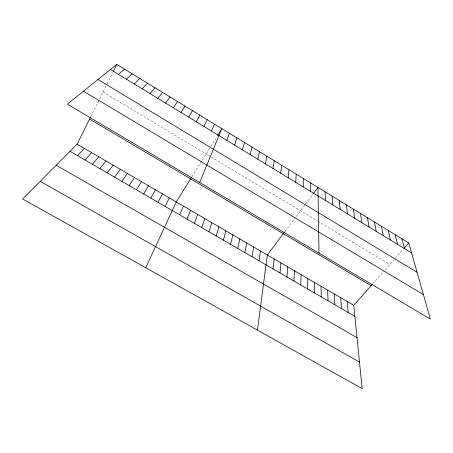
<?xml version="1.0" encoding="UTF-8"?>
<svg xmlns="http://www.w3.org/2000/svg" width="453" height="453" viewBox="0 0 453 453"><rect width="100%" height="100%" fill="white"/><g stroke="black" fill="none" stroke-linecap="round" stroke-linejoin="round"><path stroke-width="0.34" stroke-dasharray="2.27 1.7" d="M90.787 116.653L99.02 100.113M99.637 98.873L106.444 85.198M107.061 83.952L112.678 72.667M191.987 176.619L201.438 161.415M202.146 160.277L209.954 147.729M210.668 146.585L217.825 135.073M284.982 231.421L295.322 217.616M296.109 216.562L304.773 204.999M305.56 203.946L313.097 193.884M372.955 283.555L384.206 270.815M385.061 269.846L394.472 259.184M395.327 258.216L403.521 248.94M103.069 91.976L210.673 156.704M211.245 157.049L317.451 220.939M318.034 221.291L389.812 264.467"/><path stroke-width="0.68" d="M310.656 191.438L310.735 183.018M307.621 288.957L307.774 278.538M300.764 284.982L301.103 274.648M303.204 186.896L303.504 178.595M293.872 280.99L294.405 270.747M295.718 182.338L296.239 174.156M286.959 276.981L287.678 266.828M280.011 272.961L280.922 262.899M288.199 177.757L288.946 169.688M273.034 268.918L274.144 258.946M280.645 173.154L281.619 165.209M257.429 330.112L267.338 254.982L284.563 231.981M273.057 168.533L274.258 160.707M259.003 260.786L260.498 251.002M251.936 256.698L253.635 247.004M265.435 163.89L266.868 156.183M244.846 252.587L246.743 242.989M257.78 159.224L259.444 151.642M237.723 248.465L239.824 238.958M230.571 244.32L232.876 234.909M250.09 154.541L251.987 147.083M223.391 240.158L225.9 230.849M242.361 149.835L244.501 142.502M216.177 235.979L218.895 226.766M208.935 231.783L211.862 222.666M234.597 145.107L236.976 137.899M201.664 227.57L204.796 218.556M226.8 140.356L229.422 133.273M194.36 223.34L197.706 214.422M187.021 219.088L190.583 210.277M199.665 182.497L221.828 128.629L217.825 135.073M179.654 214.824L183.431 206.109M211.443 130.996L214.535 124.173M145.736 267.729L176.251 201.925L191.642 177.174M165.147 206.415L169.348 197.91M372.496 284.076L353.742 305.311L362.19 388.617L22.65 198.986L77.095 144.173L90.487 117.259M113.307 71.404L116.8 64.383L408.77 242.995L430.35 319.088L67.35 104.15L116.8 64.383M203.878 126.387L207.214 119.688M158.012 202.281L162.423 193.873M196.285 121.761L199.858 115.187M150.843 198.131L155.47 189.824M143.646 193.963L148.488 185.758M188.658 117.117L192.468 110.668M136.421 189.773L141.478 181.67M180.99 112.446L185.051 106.132M129.167 185.571L134.439 177.57M173.295 107.757L177.599 101.574M121.88 181.353L127.372 173.459M114.564 177.112L120.277 169.326M313.499 193.352L317.932 187.423L319.02 253.165M165.566 103.046L170.113 96.993M107.214 172.853L113.154 165.175M157.797 98.318L162.593 92.395M99.836 168.578L106.002 161.008M92.429 164.286L98.816 156.823M150 93.567L155.045 87.774M403.951 248.454L408.77 242.995M84.988 159.977L91.608 152.621M142.163 88.788L147.463 83.137M77.514 155.651L84.366 148.408M134.292 83.998L139.847 78.482M126.381 79.179L132.202 73.799M118.443 74.337L124.518 69.099M40.192 181.325L359.501 362.094M56.183 165.22L357.021 337.661M70.011 151.302L354.858 316.319M77.095 144.173L353.742 305.311M89.586 119.077L371.12 285.633M83.471 91.189L423.413 294.626M98.007 79.496L417.077 272.281M110.464 69.479L411.584 252.927M401.958 238.827L404.58 248.657M395.124 234.643L397.547 244.371M388.255 230.441L390.48 240.067M381.358 226.223L383.38 235.741M374.427 221.987L376.25 231.398M367.474 217.729L369.093 227.038M360.486 213.459L361.902 222.655M353.47 209.167L354.676 218.255M346.426 204.852L347.423 213.839M339.348 200.526L340.135 209.399M347.253 301.534L348.193 312.457M340.741 297.74L341.5 308.584M332.242 196.177L332.813 204.937M334.201 293.929L334.778 304.688M325.101 191.812L325.458 200.458M327.632 290.101L328.034 300.781M321.041 286.262L321.256 296.851M314.422 282.406L314.456 292.91"/></g></svg>
